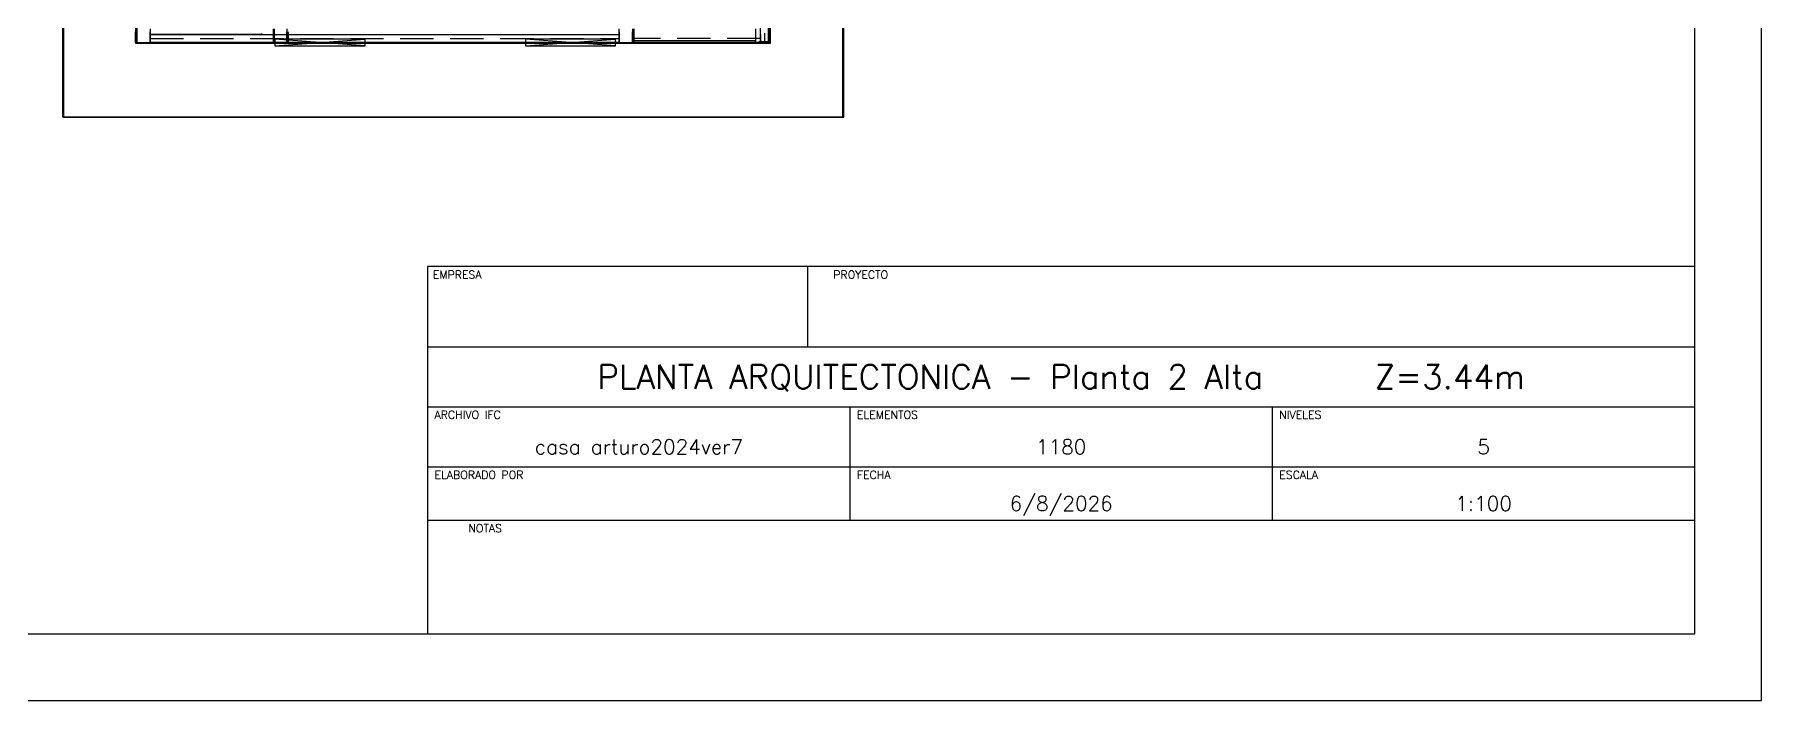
# Model space of a CAD drawing. Extents: x -23.2 to 18.8, y -18.4 to 11.3.
# Drawn here: x -7.1 to 18.79, y -18.37 to -8.39 of the extents above; entities that cross this region are included whole.
import ezdxf
from ezdxf.enums import TextEntityAlignment as Align

# ---------------------------------------------------------------- set-up
doc = ezdxf.new("R2010")
doc.units = 0
doc.linetypes.add('Dashed', pattern=[0.75, 0.5, -0.25])
for name, color, linetype in [('CAJETIN', 7, 'Continuous'), ('CORTE_HOJA', 7, 'Continuous'), ('COVERING', 8, 'Continuous'), ('CUBIERTAS', 5, 'Continuous'), ('EJE_MUROS', 8, 'Continuous'), ('MARGEN_PLANO', 7, 'Continuous'), ('MUROS', 7, 'Continuous'), ('VENTANAS', 4, 'Continuous'), ('VIGAS', 5, 'Continuous')]:
    doc.layers.add(name, color=color, linetype=linetype)
doc.styles.get("Standard").update_dxf_attribs({"font": 'simplex.shx'})

msp = doc.modelspace()

# ---------------------------------------------------------------- linework, layer by layer
at = {"layer": 'CAJETIN'}
for p, q in [((17.793, -11.872), (-1.207, -11.872)), ((-1.207, -11.872), (-1.207, -17.372)), ((4.493, -13.072), (4.493, -11.872)), ((17.793, -17.372), (17.793, -11.872)), ((-1.207, -13.072), (17.793, -13.072)), ((-1.207, -13.972), (17.793, -13.972)), ((5.127, -14.872), (5.127, -13.972)), ((11.46, -14.872), (11.46, -13.972)), ((-1.207, -14.872), (17.793, -14.872)), ((5.127, -15.672), (5.127, -14.872)), ((11.46, -15.672), (11.46, -14.872)), ((-1.207, -15.672), (17.793, -15.672)), ((-1.207, -17.372), (17.793, -17.372))]:
    msp.add_line(p, q, dxfattribs=at)
at = {"layer": 'CORTE_HOJA'}
for p, q in [((18.793, -18.372), (18.793, 11.328)), ((-23.207, -18.372), (18.793, -18.372))]:
    msp.add_line(p, q, dxfattribs=at)
at = {"layer": 'COVERING'}
for p, q in [((-6.668, -5.231), (-6.668, -9.631)), ((-5.571, -8.529), (-5.571, -5.231)), ((3.929, -6.131), (3.929, -8.529)), ((5.032, -9.631), (5.032, -6.131)), ((3.929, -8.529), (-5.571, -8.529)), ((-6.668, -9.631), (5.032, -9.631))]:
    msp.add_line(p, q, dxfattribs=at)
at = {"layer": 'CUBIERTAS'}
for p, q in [((-6.681, -5.233, 3.273), (-6.681, -9.629, 3.273)), ((-5.583, -8.529, 3.673), (-5.583, -6.213, 3.673)), ((3.921, -6.162, 3.673), (3.921, -8.529, 3.673)), ((5.021, -9.629, 3.273), (5.021, -6.162, 3.273)), ((-5.581, -8.529, 3.673), (-5.583, -8.529, 3.673)), ((3.921, -8.529, 3.673), (-5.581, -8.529, 3.673)), ((-6.681, -9.629, 3.273), (5.021, -9.629, 3.273))]:
    msp.add_line(p, q, dxfattribs=at)
at = {"layer": 'EJE_MUROS', "linetype": 'Dashed'}
for p, q in [((-5.575, -4.111), (-5.575, -8.529)), ((3.844, -6.124), (3.844, -8.514)), ((3.911, -8.529), (3.911, -6.139)), ((-5.568, -8.522), (3.904, -8.522)), ((-5.368, -8.454), (1.664, -8.454)), ((3.784, -8.454), (1.864, -8.454))]:
    msp.add_line(p, q, dxfattribs=at)
at = {"layer": 'MARGEN_PLANO'}
for p, q in [((17.793, -17.372), (17.793, 10.328)), ((-21.207, -17.372), (17.793, -17.372))]:
    msp.add_line(p, q, dxfattribs=at)
at = {"layer": 'MUROS'}
for p, q in [((-5.583, -8.529), (-5.583, -4.111)), ((-5.568, -4.111), (-5.568, -8.529)), ((3.784, -8.514), (3.784, -6.124)), ((3.904, -6.124), (3.904, -8.514)), ((3.904, -8.529), (3.904, -6.139)), ((3.919, -6.139), (3.919, -8.529)), ((-5.568, -8.529), (-5.583, -8.529)), ((-5.568, -8.514), (3.904, -8.514)), ((-5.568, -8.529), (-5.568, -8.514)), ((3.904, -8.529), (-5.568, -8.529)), ((-5.368, -8.394), (-5.368, -8.377)), ((-5.368, -8.394), (1.664, -8.394)), ((-5.368, -8.514), (-5.368, -8.394)), ((-3.696, -8.394), (-5.368, -8.394)), ((1.664, -8.514), (-5.368, -8.514)), ((-3.696, -8.377), (-3.696, -8.394)), ((1.664, -8.394), (1.664, -8.514)), ((1.864, -8.514), (1.864, -8.394)), ((3.784, -8.514), (1.864, -8.514)), ((3.784, -8.394), (3.784, -8.514)), ((3.904, -8.514), (3.784, -8.514)), ((3.904, -8.514), (3.904, -8.529)), ((3.919, -8.529), (3.904, -8.529))]:
    msp.add_line(p, q, dxfattribs=at)
at = {"layer": 'VENTANAS'}
for p, q in [((-2.146, -8.464), (-3.496, -8.464)), ((-3.496, -8.464), (-3.496, -8.564)), ((-3.496, -8.564), (-2.146, -8.464)), ((-2.146, -8.564), (-3.496, -8.464)), ((-2.146, -8.464), (-3.496, -8.464)), ((-3.496, -8.464), (-3.496, -8.564)), ((-3.496, -8.564), (-2.146, -8.464)), ((-2.146, -8.564), (-3.496, -8.464)), ((-2.146, -8.464), (-3.496, -8.464)), ((-3.496, -8.464), (-3.496, -8.564)), ((-3.496, -8.564), (-2.146, -8.464)), ((-2.146, -8.564), (-3.496, -8.464)), ((-2.146, -8.464), (-3.496, -8.464)), ((-3.496, -8.464), (-3.496, -8.564)), ((-3.496, -8.564), (-2.146, -8.464)), ((-2.146, -8.564), (-3.496, -8.464)), ((-2.146, -8.464), (-3.496, -8.464)), ((-3.496, -8.464), (-3.496, -8.564)), ((-3.496, -8.564), (-2.146, -8.464)), ((-2.146, -8.564), (-3.496, -8.464)), ((-2.146, -8.464), (-3.496, -8.464)), ((-3.496, -8.464), (-3.496, -8.564)), ((-3.496, -8.564), (-2.146, -8.464)), ((-2.146, -8.564), (-3.496, -8.464)), ((-2.146, -8.464), (-3.496, -8.464)), ((-3.496, -8.464), (-3.496, -8.564)), ((-3.496, -8.564), (-2.146, -8.464)), ((-2.146, -8.564), (-3.496, -8.464)), ((-2.146, -8.464), (-3.496, -8.464)), ((-3.496, -8.464), (-3.496, -8.564)), ((-3.496, -8.564), (-2.146, -8.464)), ((-2.146, -8.564), (-3.496, -8.464)), ((-2.146, -8.564), (-2.146, -8.464)), ((-2.146, -8.564), (-2.146, -8.464)), ((-2.146, -8.564), (-2.146, -8.464)), ((-2.146, -8.564), (-2.146, -8.464)), ((-2.146, -8.564), (-2.146, -8.464)), ((-2.146, -8.564), (-2.146, -8.464)), ((-2.146, -8.564), (-2.146, -8.464)), ((-2.146, -8.564), (-2.146, -8.464)), ((1.609, -8.464), (0.259, -8.464)), ((0.259, -8.464), (0.259, -8.564)), ((0.259, -8.564), (1.609, -8.464)), ((1.609, -8.564), (0.259, -8.464)), ((1.609, -8.464), (0.259, -8.464)), ((0.259, -8.464), (0.259, -8.564)), ((0.259, -8.564), (1.609, -8.464)), ((1.609, -8.564), (0.259, -8.464)), ((1.609, -8.464), (0.259, -8.464)), ((0.259, -8.464), (0.259, -8.564)), ((0.259, -8.564), (1.609, -8.464)), ((1.609, -8.564), (0.259, -8.464)), ((1.609, -8.464), (0.259, -8.464)), ((0.259, -8.464), (0.259, -8.564)), ((0.259, -8.564), (1.609, -8.464)), ((1.609, -8.564), (0.259, -8.464)), ((1.609, -8.464), (0.259, -8.464)), ((0.259, -8.464), (0.259, -8.564)), ((0.259, -8.564), (1.609, -8.464)), ((1.609, -8.564), (0.259, -8.464)), ((1.609, -8.464), (0.259, -8.464)), ((0.259, -8.464), (0.259, -8.564)), ((0.259, -8.564), (1.609, -8.464)), ((1.609, -8.564), (0.259, -8.464)), ((1.609, -8.464), (0.259, -8.464)), ((0.259, -8.464), (0.259, -8.564)), ((0.259, -8.564), (1.609, -8.464)), ((1.609, -8.564), (0.259, -8.464)), ((1.609, -8.464), (0.259, -8.464)), ((0.259, -8.464), (0.259, -8.564)), ((0.259, -8.564), (1.609, -8.464)), ((1.609, -8.564), (0.259, -8.464)), ((1.609, -8.564), (1.609, -8.464)), ((1.609, -8.564), (1.609, -8.464)), ((1.609, -8.564), (1.609, -8.464)), ((1.609, -8.564), (1.609, -8.464)), ((1.609, -8.564), (1.609, -8.464)), ((1.609, -8.564), (1.609, -8.464)), ((1.609, -8.564), (1.609, -8.464)), ((1.609, -8.564), (1.609, -8.464)), ((-3.496, -8.564), (-2.146, -8.564)), ((-3.496, -8.564), (-2.146, -8.564)), ((-3.496, -8.564), (-2.146, -8.564)), ((-3.496, -8.564), (-2.146, -8.564)), ((-3.496, -8.564), (-2.146, -8.564)), ((-3.496, -8.564), (-2.146, -8.564)), ((-3.496, -8.564), (-2.146, -8.564)), ((-3.496, -8.564), (-2.146, -8.564)), ((0.259, -8.564), (1.609, -8.564)), ((0.259, -8.564), (1.609, -8.564)), ((0.259, -8.564), (1.609, -8.564)), ((0.259, -8.564), (1.609, -8.564)), ((0.259, -8.564), (1.609, -8.564)), ((0.259, -8.564), (1.609, -8.564)), ((0.259, -8.564), (1.609, -8.564)), ((0.259, -8.564), (1.609, -8.564))]:
    msp.add_line(p, q, dxfattribs=at)
at = {"layer": 'VIGAS'}
for p, q in [((-5.592, -8.354), (-5.592, -8.514)), ((-5.592, -8.514), (-5.563, -8.514)), ((-5.563, -8.514), (-5.563, -8.354)), ((-5.373, -8.354), (-5.373, -8.514)), ((-5.373, -8.514), (-3.513, -8.514)), ((-5.368, -8.309), (-5.368, -8.509)), ((-5.368, -8.509), (-3.518, -8.509)), ((-3.518, -8.509), (-3.518, -8.309)), ((-3.513, -8.514), (-3.513, -8.354)), ((-3.507, -8.309), (-3.507, -8.509)), ((-3.507, -8.509), (-3.315, -8.509)), ((-3.323, -8.354), (-3.323, -8.514)), ((-3.323, -8.354), (-3.323, -8.514)), ((-3.323, -8.514), (-3.292, -8.514)), ((-3.323, -8.514), (1.669, -8.514)), ((-3.318, -8.309), (-3.318, -8.509)), ((-3.318, -8.509), (1.664, -8.509)), ((-3.315, -8.509), (-3.315, -8.309)), ((-3.292, -8.514), (-3.292, -8.354)), ((1.664, -8.509), (1.664, -8.309)), ((1.669, -8.514), (1.669, -8.354)), ((1.859, -8.354), (1.859, -8.514)), ((1.859, -8.514), (1.881, -8.514)), ((1.864, -8.309), (1.864, -8.509)), ((1.864, -8.331), (1.864, -8.481)), ((1.864, -8.481), (3.714, -8.481)), ((1.864, -8.509), (1.885, -8.509)), ((1.881, -8.514), (1.881, -8.354)), ((1.885, -8.509), (1.885, -8.309)), ((1.885, -8.309), (1.885, -8.509)), ((1.885, -8.509), (3.712, -8.509)), ((3.712, -8.509), (3.712, -8.309)), ((3.714, -8.481), (3.714, -8.331)), ((3.919, -8.504), (3.759, -8.504)), ((3.759, -8.504), (3.759, -8.517)), ((3.759, -8.517), (3.919, -8.517)), ((3.914, -8.331), (3.914, -8.481)), ((3.914, -8.481), (3.924, -8.481)), ((3.919, -8.517), (3.919, -8.504)), ((3.924, -8.481), (3.924, -8.331))]:
    msp.add_line(p, q, dxfattribs=at)

# ---------------------------------------------------------------- texts
at = {"layer": 'CAJETIN'}
for s, p in [('EMPRESA', (-1.129, -11.992)), ('PROYECTO', (4.875, -11.992)), ('ARCHIVO IFC', (-1.103, -14.092)), ('ELEMENTOS', (5.23, -14.092)), ('NIVELES', (11.563, -14.092)), ('ELABORADO POR', (-1.103, -14.992)), ('FECHA', (5.23, -14.992)), ('ESCALA', (11.563, -14.992)), ('NOTAS', (-0.597, -15.792))]:
    msp.add_text(s, height=0.12, dxfattribs=at).set_placement(p, align=Align.MIDDLE_LEFT)
for s, height, p in [('PLANTA ARQUITECTONICA - Planta 2 Alta   Z=3.44m', 0.36, (8.293, -13.522)), ('casa arturo2024ver7', 0.22, (1.96, -14.572)), ('1180', 0.22, (8.293, -14.572)), ('5', 0.22, (14.627, -14.572)), ('6/8/2026', 0.22, (8.293, -15.422)), ('1:100', 0.22, (14.627, -15.422))]:
    msp.add_text(s, height=height, dxfattribs=at).set_placement(p, align=Align.MIDDLE_CENTER)

doc.saveas('drawing.dxf')
